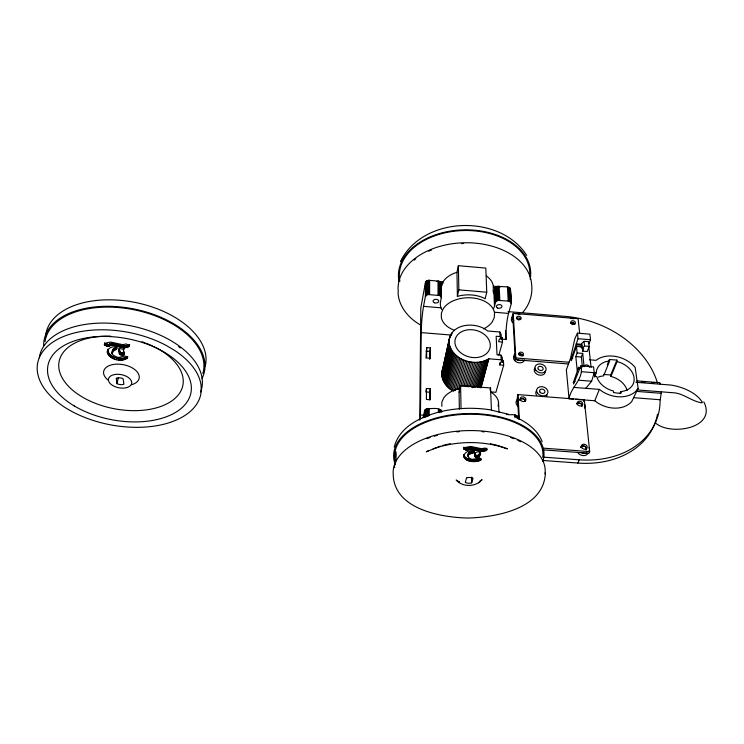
<?xml version="1.0" encoding="UTF-8"?>
<svg xmlns="http://www.w3.org/2000/svg" width="744" height="744" viewBox="0 0 744 744"><rect width="100%" height="100%" fill="white"/><g stroke="black" fill="none" stroke-linecap="round" stroke-linejoin="round"><path stroke-width="1.12" d="M429.586 399.881L429.604 392.209L430.33 388.768L426.479 388.47L425.949 391.046M429.707 359.464L429.725 351.41L430.432 347.913L426.684 347.606L425.959 358.013M430.33 388.768L430.302 399.751L426.424 399.454L426.479 388.47M430.432 347.913L430.404 358.283L426.638 357.976L426.684 347.606M419.728 420.165L420.806 307.96L425.456 282.469L426.182 281.26L428.656 280.283L438.96 281.158L440.987 282.515L440.867 285.659M441.694 309.588L440.848 307.365A27.286 17.893 -1.6 0 1 440.569 301.553L441.313 297.2L439.871 295.545L427.651 294.522L425.373 296.512L423.55 306.351A18.926 1.665 -85.3 0 0 421.197 332.605L420.444 414.994A20.097 1.869 -85.7 0 0 420.49 418.798M427.093 416.491L427.121 408.596C431.576 409.07 440.029 406.689 441.945 411.823M427.651 294.522L427.716 280.46M428.126 416.333L428.163 408.428M428.609 294.345L428.656 280.283M429.214 415.199L429.232 408.428M429.595 294.345L429.641 280.283M424.61 417.263L424.657 410.502L427.121 408.596M425.373 296.512L425.456 282.469M424.88 416.659L424.917 409.898M425.615 295.88L425.708 281.827M425.401 417.245L425.447 409.349M426.107 295.312L426.182 281.26M426.163 416.807L426.2 408.912M426.796 294.847L426.87 280.795M394.441 467.455L394.971 453.068A8.361 1.051 -83.8 0 1 396.18 454.259A8.361 1.051 -83.8 0 1 395.148 464.814M545.371 472.449C544.543 508.933 495.811 517.322 467.623 518.047C440.383 517.34 393.371 509.073 393.195 473.677A76.028 41.05 -0.8 0 1 470.766 430.562A76.028 41.05 -0.8 0 1 545.008 473.835M501.465 360.384L503.428 360.542L503.66 365.239L499.726 364.932L500.517 362.123L502.488 362.282L501.177 359.798L488.752 358.803C474.542 367.666 450.511 359.454 448.976 341.598C450.194 323.175 475.9 321.064 487.664 331.015L499.847 332.01L501.14 334.521L501.363 339.078L500.061 336.567L499.847 332.01M459.783 358.022L452.138 390.423C444.8 386.22 439.295 376.827 442.968 368.503M107.248 352.014C107.285 348.294 113.739 344.956 116.241 347.959C117.245 351.084 105.722 351.884 115.841 356.599C119.97 359.482 123.95 353.726 127.522 357.353C123.011 363.565 104.727 359.175 107.787 349.224C108.085 357.669 120.435 360.282 127.001 356.99L126.62 358.748M104.383 344.686L107.945 346.304L112.307 345.179L123.941 347.708L127.364 347.29L129.447 345.876L126.285 343.942L122.769 344.667L110.54 342.082L106.206 342.947L104.383 344.686L104.802 342.919M394.571 467.585L394.608 467.055M493.523 293.183A27.007 17.968 -1.7 0 0 493.876 292.029L495.104 287.714L497.206 286.356L507.436 286.886L510.291 288.393L511.249 303.71L508.571 313.419A18.814 3.088 -85.2 0 0 506.032 339.515L499.419 338.92L498.647 341.747L502.516 342.063L502.293 337.516L501.679 339.701M511.249 303.71L510.496 289.016M517.778 417.598C517.108 412.929 509.417 415.598 506.543 414.343M124.071 354.172L123.067 349.076L119.886 348.592L118.742 349.113L119.682 354.442L123.746 354.888L124.462 352.414L123.867 353.205L120.314 352.833L119.282 348.452L118.882 350.219M463.735 456.305C464.098 451.999 470.524 449.562 473.937 450.976C475.193 454.519 464.935 452.91 468.98 457.765C472.598 461.708 477.304 456.556 480.866 458.964C482.475 460.778 476.811 461.159 475.667 461.494C470.989 462.043 463.112 460.676 463.698 454.519L463.996 457.383M493.142 291.964L493.346 286.217A26.235 17.475 -1.7 0 0 486.353 275.94M498.201 406.363L498.508 401.993A28.505 16.731 -1.2 0 0 490.966 392.19M423.122 417.803L424.657 410.502M456.965 272.323L458.369 265.72L485.813 268.082L486.762 292.225L485.144 298.744L484.725 298.493A26.71 17.345 -1.6 0 0 457.913 296.242L457.393 296.419L456.965 272.323L454.342 273.206A26.235 17.475 -1.7 0 0 443.024 281.883L436.737 281.409M468.097 456.007L468.85 452.668L474.095 450.529M127.382 358.245L127.763 356.488M127.364 347.29L127.754 345.523L129.084 344.918L128.693 346.685M124.787 359.529L125.169 357.771M128.061 347.02L128.452 345.253M125.745 359.175L126.136 357.427M129.233 346.304L129.623 344.537M457.393 296.419L458.825 289.862L458.369 265.72M441.983 371.888L449.729 336.883M441.843 373.07L450.167 335.767M123.141 355L123.532 353.233M117.003 383.644L116.204 378.296L116.743 378.073A5.868 3.32 10.7 0 1 122.537 378.473L123.16 378.826L123.913 384.174L123.383 384.388A5.868 3.32 10.7 0 1 117.617 383.951L117.003 383.644L118.25 378.008M124.89 347.699L125.28 345.941L127.754 345.523M123.476 354.962L123.867 353.205M122.63 359.994L123.02 358.236M123.746 354.888L124.397 351.959M123.95 354.776L124.481 352.6M125.783 347.634L126.164 345.867M123.746 359.808L124.127 358.05M126.601 347.495L126.992 345.728M441.797 374.26L448.976 341.598M441.852 375.46L449.041 342.817M450.306 337.478L451.05 334.093M442.001 376.669L449.209 344.035M451.524 334.912L452.027 332.652M442.252 377.868L449.478 345.263M120.575 354.795L120.965 353.037M120.974 354.86L121.365 353.102M122.927 347.643L123.318 345.886L125.28 345.941M120.23 360.124L120.621 358.366M121.402 354.907L121.793 353.149M121.867 354.944L122.258 353.186M122.323 354.981L122.713 353.214M123.495 349.996L123.885 348.229M123.941 347.708L124.332 345.941M121.458 360.105L121.849 358.348M122.751 355L123.141 353.242M123.578 350.582L123.969 348.824M442.606 379.068L449.841 346.472M443.043 380.258L450.306 347.681M118.994 350.991L119.384 349.224M119.114 351.838L119.505 350.071M119.226 352.656L119.626 350.898M120.463 347.271L120.863 345.514L123.318 345.886M119.328 353.344L119.719 351.587M119.393 353.809L119.784 352.052M119.421 353.986L119.812 352.228M119.514 354.237L119.905 352.479M119.682 354.442L120.082 352.675M121.309 347.429L121.7 345.672M118.808 360.031L119.198 358.283M119.923 354.59L120.314 352.833M120.221 354.711L120.621 352.944M122.109 347.55L122.5 345.793M443.629 381.421L450.911 348.862M444.214 382.583L451.524 350.043M117.608 346.574L118.008 344.807C115.218 343.998 109.322 341.347 108.931 346.267M118.621 346.853L119.021 345.086L118.008 344.807M116.641 359.687L117.031 357.938M119.57 347.085L119.97 345.318L119.021 345.086M444.931 383.699L452.268 351.177M114.418 349.968L114.818 348.211L116.78 347.792L116.38 349.55M115.367 345.904L115.766 344.137M112.697 358.348L113.097 356.59M115.255 349.754L115.655 347.997M116.529 346.258L116.929 344.491M116.045 349.643L116.445 347.876M116.603 349.42L117.115 347.476M114.585 359.12L114.985 357.362M445.73 384.797L453.105 352.293M446.614 385.848L454.035 353.363M113.237 345.318L113.646 343.551M111.963 352.749L112.623 349.838L114.818 348.211M111.014 357.399L111.414 355.651M112.112 353.465L112.623 349.838M112.577 351.103L112.976 349.336M113.069 350.657L113.469 348.889M114.251 345.56L114.65 343.793M113.683 350.275L114.083 348.518M447.581 386.861L455.04 354.395M108.447 355.111L108.856 353.353M110.744 345.169L111.154 343.403M111.47 345.123L111.879 343.356M109.582 356.32L109.991 354.562M112.307 345.179L112.716 343.412M448.613 387.838L456.119 355.381M107.945 346.304L108.354 344.537L109.508 344.37M108.233 346.351L108.643 344.584M108.494 346.36L108.903 344.593M107.294 352.554L107.703 350.796M108.726 346.341L109.136 344.574M109.275 345.876L109.684 344.109M107.666 353.828L108.075 352.07M109.628 345.542L110.047 343.784M110.121 345.309L110.54 343.542M449.729 388.749L457.272 356.32M105.62 345.653L106.029 343.895L104.876 343.319M106.057 345.802L106.029 343.895M106.318 345.886L106.476 344.035M106.55 345.951L106.736 344.119M107.08 344.221L106.662 345.988L106.848 344.156M106.996 346.081L107.192 344.249M107.117 346.109L107.303 344.286M107.331 346.165L107.527 344.342M107.648 346.239L108.354 344.537M450.901 389.614L458.499 357.204M543.185 460.499L577.883 463.047L579.232 459.792A90.554 69.173 20.1 0 0 660.095 400.718L661.425 391.828M104.458 345.086L104.792 343.133M104.634 345.244L105.053 343.477M104.895 345.393L105.313 343.626M105.23 345.523L105.639 343.756M453.422 391.167L461.122 358.785M455.03 390.74L462.508 359.482M456.956 389.121L463.949 360.105M458.378 389.661L465.418 360.663M459.364 409.172L459.067 391.949L460.61 385.625L490.547 387.959L491.412 409.832M460.378 387.903L466.925 361.147M462.415 386.062L468.46 361.547M463.921 386.387L470.013 361.872M465.437 386.62L471.575 362.123M466.962 386.778L473.138 362.291M468.488 386.861L474.7 362.375M469.994 386.861L476.253 362.375M471.491 386.778L477.788 362.291M472.682 387.726L479.303 362.133M493.681 308.342A27.286 17.893 -1.6 0 0 494.5 306.063L495.746 301.766L497.876 300.409L509.147 301.106L511.305 303.068M474.123 387.475L480.782 361.891M475.528 387.159L482.233 361.565M476.895 386.759L483.637 361.166M477.918 387.401L484.995 360.691M479.183 386.852L486.288 360.143M480.094 387.345L487.534 359.529M480.94 387.773L488.706 358.841M480.977 387.745L488.752 358.803M498.861 355.176L502.516 342.063M489.961 390.061L490.547 387.959M579.678 333.61L578.107 318.739L513.23 313.345L512.728 315.112L515.313 359.715L568.342 363.965M503.66 365.239L495.885 392.311L491.477 391.967M475.063 455.189L478.82 455.347L480.019 451.841L480.075 453.626M479.21 456.63C484.539 450.511 472.961 450.12 474.895 456.314C475.351 458.025 480.819 457.951 479.155 454.844M467.148 477.722L466.553 477.908L465.288 482.391L465.763 482.642A5.394 2.883 -0.8 0 0 471.082 483.023L471.668 482.847L472.97 478.373L472.496 478.113M573.531 399.128L569.058 398.775C570.797 386.75 584.365 378.863 580.859 365.862L593.572 366.885L594.233 372.725L591.629 381.235L585.779 388.331M515.313 359.715L515.834 357.976L513.23 313.345M441.238 287.584L443.024 281.883M394.208 447.116C399.435 426.452 421.42 416.528 440.271 411.72M543.278 449.86L588.988 453.254L589.694 451.599L584.3 399.751L517.964 394.59L517.424 396.31L518.763 419.356M582.003 346.862L576.461 346.406L571.29 360.719L571.141 359.213L578.042 338.715L577.456 333.135L589.88 334.158L590.513 339.738L588.978 343.821M580.85 367.508L578.6 367.331L577.26 370.921L575.809 356.571L577.13 352.954L576.461 346.406M581.073 347.448L581.845 345.346L576.302 344.891M582.654 351.149L583.677 348.359L582.143 348.229L581.641 343.505L584.031 341.31L588.653 341.682L589.183 346.416L587.267 351.521L582.654 351.149L582.245 347.364M582.403 366.95L581.362 357.018L582.701 353.409L577.13 352.954M580.859 365.862L573.559 384.006L573.41 382.453L578.6 367.331M583.64 401.453L584.3 399.751M594.633 377.041L596.288 372.632A19.549 14.592 21.7 0 1 608.536 361.11L609.606 361.026L609.42 359.501L616.878 360.105L617.074 361.621L610.926 376.501L612.033 376.762A19.214 14.508 22 0 1 627.136 390.368M607.271 364.83L609.42 359.501M609.606 361.026L603.589 375.925L602.528 376.008A19.214 14.508 22 0 0 598.269 377.143M575.763 399.296L594.754 400.774L599.376 389.391L601.859 391.223A26.003 19.409 21.7 0 0 636.845 390.182L638.138 388.387L635.153 367.397L633.358 365.425A26.003 19.409 21.7 0 0 598.083 358.943L596.028 360.338L589.369 359.798M610.926 376.501L610.74 374.995L616.878 360.105M620.05 393.613L620.961 391.521L622.049 391.428A19.549 14.592 21.7 0 0 634.065 377.729A19.549 14.592 21.7 0 0 618.19 361.891L617.074 361.621M638.138 388.387L631.758 401.5A25.659 19.325 21.9 0 1 597.2 402.588L594.754 400.774M400.421 261.6C422.406 216.03 499.81 213.23 526.724 255.387M577.456 333.135L574.759 338.939L570.518 358.283L566.351 369.861L569.058 398.775M522.753 312.331C529.849 304.556 533.048 293.648 531.504 283.241A66.802 44.501 -1.6 0 0 459.95 242.953A66.802 44.501 -1.6 0 0 398.3 291.853M479.452 482.103L482.066 479.694L479.545 481.387M582.143 348.229L584.542 346.044L589.183 346.416M464.507 449.357L464.024 448.66L466.404 447.209L470.85 446.493L481.508 448.678L485.116 448.083L487.404 449.525L485.665 450.659L482.4 451.217L471.38 449.078L466.804 450.018L464.507 449.357L464.47 447.572L467.26 448.279L471.333 447.293L481.433 449.432L486.985 448.269M459.011 481.88L459.494 482.056L456.165 480.047C461.736 486.381 472.152 487.069 478.987 482.456M478.531 482.8L479.945 481.721M571.141 359.213L572.834 357.994M573.41 382.453L575.131 381.244M463.958 455.598C467.558 460.796 475.49 460.657 480.782 458.267L480.838 460.043M428.953 450.548L426.247 451.785L440.457 446.158M433.12 448.846C456.1 440.708 484.13 440.271 507.408 448.874L497.913 445.535L490.436 443.768M459.569 388.48L456.146 389.484A28.505 16.731 -1.2 0 0 443.824 397.77L441.871 402.03L441.852 406.401M459.067 391.949L459.625 391.781M442.475 445.507L450.297 443.694M440.522 411.664C456.677 407.898 473.5 407.312 489.896 409.758L508.505 414.296M603.412 374.409L610.74 374.995M543.315 457.142L579.232 459.792M543.892 448.195L589.694 451.599M420.444 414.994L423.903 415.254M578.953 380.231L591.629 381.235M637.096 389.912L672.167 392.674C683.141 392.776 691.474 401.509 702.011 402.848L702.336 402.309C696.644 392.618 682.071 386.685 670.902 385.057L635.943 382.286M636.148 391.353L661.556 393.353M573.336 387.354L599.376 389.391M633.888 397.705L660.058 399.751M425.773 391.911L429.604 392.209M575.809 356.571L581.362 357.018M502.488 362.282L502.265 357.585L500.954 355.093L497.001 354.776L496.174 336.251L500.061 336.567M515.834 357.976L568.955 362.235M425.996 351.112L429.725 351.41M578.692 368.271L580.943 368.447M596.307 372.791L594.409 372.642L594.465 374.464L594.819 376.315L596.744 376.622A19.549 14.592 21.7 0 0 612.2 390.647L613.335 390.916L613.54 392.507L617.39 393.13L621.166 393.111L620.961 391.521M581.473 371.702L594.233 372.725M636.938 380.872L659.872 382.695L660.226 384.211M641.7 381.784L645.076 382.044M651.818 382.583L654.069 382.76M578.042 338.715L590.513 339.738M576.191 343.84L581.836 344.295M421.197 332.605L451.004 335.033M508.013 311.606L565.412 316.386A90.554 69.173 20.1 0 1 657.184 382.072L657.445 383.03M423.55 306.351L440.997 307.802M494.741 312.266L508.571 313.419M493.346 286.217L499.55 286.738A6.696 4.436 -3.1 0 1 500.405 286.849M440.913 283.018L442.996 283.194M493.402 287.463L495.467 287.64M458.825 289.862L486.762 292.225M119.97 345.318L120.863 345.514M465.763 447.99L465.986 449.832M655.39 422.908C670.325 436.319 717.523 428.219 703.768 401.834M516.624 417.542C527.319 422.611 537.856 430.302 542.19 441.75M420.565 324.998C408.735 318.395 398.7 306.602 398.031 292.606M112.521 351.707L112.902 352.451M468.441 455.449L468.06 454.231M588.848 347.104L591.108 367.424M584.031 341.31L584.542 346.044M582.701 353.409L584.105 366.671M517.964 394.59L519.377 418.816M510.291 288.393L511.091 302.445M517.61 416.389L517.74 418.639M509.845 287.835L510.644 301.887M517.126 415.849L517.257 418.109M509.184 287.37L509.984 301.432M516.41 415.412L516.541 417.672M508.366 287.054L509.147 301.106M515.518 415.106L515.639 417.356M507.436 286.886L508.208 300.939M514.495 414.947L514.615 417.198M505.567 330.494L506.032 339.515M499.14 286.18L499.829 300.241M498.164 286.18L498.843 300.241M500.954 355.093L501.177 359.798M497.206 286.356L497.876 300.409M496.341 286.682L497.001 300.743M499.643 363.053L499.726 364.932M495.625 287.147L496.276 301.199M495.104 287.714L495.746 301.766M494.816 288.337L495.458 302.389M493.876 292.029L494.5 306.063M498.508 401.993L498.964 412.232M486.334 448.586L486.399 450.38M485.609 448.865L485.665 450.659M484.846 449.097L484.902 450.883M484.046 449.264L484.102 451.05M483.209 449.376L483.265 451.162M482.344 449.432L482.4 451.217M481.433 449.432L481.489 451.227M480.494 449.385L480.55 451.171M479.75 449.302L479.806 451.087M479.834 452.492L479.889 454.277M479.629 453.198L479.685 454.984M479.871 458.685L479.926 460.462M479.434 453.887L479.489 455.672M479.266 454.463L479.322 456.249M479.034 449.199L479.089 450.985M479.108 455.002L479.043 456.983M478.82 455.347L478.866 457.132M478.885 459.039L478.941 460.824M478.299 449.069L478.346 450.855M478.578 455.449L478.634 457.225M478.299 455.505L478.346 457.29M477.964 455.533L478.02 457.318M477.518 448.902L477.574 450.687M477.843 459.336L477.89 461.113M477.601 455.533L477.648 457.318M477.202 455.514L477.248 457.3M476.709 448.706L476.755 450.492M476.774 455.486L476.82 457.272M476.746 459.56L476.792 461.336M476.346 455.458L476.393 457.235M475.844 448.474L475.89 450.269M475.955 455.412L476.002 457.197M475.602 455.356L475.649 457.142M475.36 454.668L475.314 452.882L475.109 456.974M475.611 459.718L475.667 461.494M475.295 455.291L475.351 457.067M474.932 448.214L474.979 449.999M474.123 450.111L474.142 452.315M474.458 459.811L474.505 461.587M473.965 447.907L474.012 449.692M474.002 450.706L474.049 452.492M473.826 450.855L473.872 452.64M473.575 450.966L473.621 452.752M473.035 447.618L473.082 449.404M473.212 451.041L473.258 452.826M473.296 459.82L473.342 461.596M472.421 451.134L472.468 452.919M472.161 447.414L472.208 449.209M471.966 459.746L472.012 461.522M471.547 451.31L471.594 453.096M471.333 447.293L471.38 449.078M471.529 477.146L471.668 482.847M470.561 447.246L470.599 449.041M470.738 451.562L470.785 453.347M470.013 451.878L470.05 453.663M469.845 447.284L469.892 449.078M470.031 459.448L470.078 461.233M469.38 452.25L469.418 454.035M469.204 447.404L469.25 449.19M468.655 447.6L468.692 449.385M468.85 452.668L468.897 454.454M468.45 453.133L468.488 454.919M468.19 447.869L468.227 449.655M468.181 453.626L468.181 456.639M468.292 458.964L468.339 460.75M467.92 448.093L467.957 449.878M467.716 448.195L467.753 449.99M467.492 448.26L467.539 450.046M467.26 448.279L467.306 450.064M467.018 448.269L467.055 450.055M466.767 448.232L466.804 450.018M466.786 458.313L466.823 460.099M466.507 448.176L466.544 449.962M466.237 448.111L466.274 449.897M466.051 448.065L466.088 449.85M465.67 447.962L465.8 449.776M465.577 447.935L465.614 449.72M465.381 447.869L465.512 449.692M465.539 457.523L465.577 459.299M465.167 447.804L465.205 449.59M464.795 447.683L464.833 449.469M464.582 456.611L464.619 458.388M464.209 447.46L464.247 449.246M464.014 447.339L464.051 449.125M463.912 447.2L463.94 448.995M460.61 385.625L461.038 408.651M441.238 283.148L441.313 297.851M440.987 282.515L441.062 296.568M440.495 281.948L440.569 296M441.136 410.046L441.155 412.306M439.806 281.483L439.871 295.545M440.383 409.609L440.392 411.86M438.96 281.158L439.016 295.219M439.453 409.293L439.462 412.678M438.011 280.99L438.058 295.052M438.421 409.135L438.43 412.52M517.926 406.215A5.859 4.594 18.1 0 1 516.68 400.449M588.002 453.449A6.064 4.79 23.3 0 1 583.166 455.579A6.064 4.79 23.3 0 1 577.828 452.687M580.869 447.562A2.837 2.241 23.3 0 1 584.412 446.298A2.837 2.241 23.3 0 1 586.077 449.711M545.38 371.163A5.72 4.371 18 0 1 538.665 374.957A5.72 4.371 18 0 1 534.787 368.085M524.52 359.984A5.664 4.325 16.6 0 1 517.192 362.347A5.664 4.325 16.6 0 1 514.132 355.818M513.1 322.868A5.506 4.101 15.5 0 1 511.946 317.734M536.74 395.492A5.812 4.51 18.9 0 1 536.405 390.851M547.072 395.185A5.812 4.51 18.9 0 1 546.598 396.254M573.475 322.515A2.576 1.888 18 0 1 571.801 324.254M584.654 404.522A5.887 4.538 21.2 0 1 584.459 408.056M576.851 404.029A2.753 2.12 21.2 0 1 580.087 403.36A2.753 2.12 21.2 0 1 581.901 406.084M513.769 320.524A5.524 4.101 15.5 0 1 512.616 315.382M515.787 313.708A5.524 4.101 15.5 0 1 519.917 314.47M519.963 318.079A2.576 1.916 15.5 0 1 518.205 319.818M522.809 360.17A5.682 4.334 16.6 0 1 517.21 359.724M516.011 358.924A5.682 4.334 16.6 0 1 514.811 353.493M570.546 318.125A5.524 4.055 18 0 1 573.289 318.906M518.977 354.051A2.651 2.018 16.6 0 1 522.251 355.762M517.666 402.895A5.868 4.604 18.1 0 1 518.252 397.277M519.889 400.151A2.744 2.148 18.1 0 1 522.734 398.765A2.744 2.148 18.1 0 1 525.199 401.128M586.96 452.929A6.082 4.799 23.3 0 1 581.064 452.492M589.118 447.497A6.082 4.799 23.3 0 1 588.923 451.255M584.356 366.318A2.697 2.027 20.1 0 1 587.053 365.006A2.697 2.027 20.1 0 1 589.555 367.276M656.431 418.779A90.201 69.071 20.2 0 1 577.883 463.056M657.491 414.334A90.201 69.071 20.2 0 1 656.729 417.682M399.035 281.585A66.151 44.649 -1.6 0 1 464.312 229.84A66.151 44.649 -1.6 0 1 530.165 279.195M414.176 260.112A65.881 43.887 -1.6 0 1 415.831 258.81M428.702 251.23A65.881 43.887 -1.6 0 1 431.557 250.003M461.42 243.586A65.881 43.887 -1.6 0 1 463.679 243.493M399.891 281.334A65.249 44.036 -1.6 0 1 462.322 230.566A65.249 44.036 -1.6 0 1 529.672 276.284M394.58 462.433A75.2 41.459 -0.9 0 1 469.39 413.534A75.2 41.459 -0.9 0 1 542.832 461.494M394.664 457.123A74.168 40.883 -0.9 0 1 470.32 414.203A74.168 40.883 -0.9 0 1 542.757 457.225M426.907 438.672A74.986 40.483 -0.8 0 1 430.134 437.509M434.217 436.217A74.986 40.483 -0.8 0 1 437.277 435.361M456.881 431.864A74.986 40.483 -0.8 0 1 459.15 431.659M482.01 431.659A74.986 40.483 -0.8 0 1 484.27 431.864M510.654 437.528A74.986 40.483 -0.8 0 1 513.806 438.69M517.815 440.364A74.986 40.483 -0.8 0 1 520.67 441.722M467.158 477.685A5.394 2.883 -0.8 0 1 472.505 478.076M483.507 328.913A26.765 17.335 -1.6 0 0 492.221 321.919L494.276 317.586L494.546 313.057A26.765 17.335 -1.6 0 0 487.432 302.92L484.837 301.385A26.765 17.335 -1.6 0 0 457.969 299.135L454.761 300.185A26.765 17.335 -1.6 0 0 443.21 308.788L441.378 313.205L441.369 317.725A26.765 17.335 -1.6 0 0 454.259 330.206M471.668 387.15A28.505 16.731 -1.2 0 1 473.565 387.224M45.496 336.995A81.319 47.7 11.2 0 1 133.12 302.045A81.319 47.7 11.2 0 1 205.214 366.336M43.645 345.514A81.691 47.579 11.1 0 1 135.045 309.188A81.691 47.579 11.1 0 1 202.052 378.454M39.302 357.808A82.649 47.244 10.8 0 1 132.348 326.142A82.649 47.244 10.8 0 1 200.648 391.958M45.059 341.57A80.566 46.919 11.1 0 1 134.199 309.802A80.566 46.919 11.1 0 1 202.861 373.497M178.662 346.676A81.515 46.593 10.8 0 1 180.318 347.922M153.534 346.472A63.008 35.982 10.8 0 1 162.787 405.694A63.008 35.982 10.8 0 1 64.96 382.146A63.008 35.982 10.8 0 1 110.67 336.158M142.011 341.775A63.008 35.982 10.8 0 1 144.959 342.826M145.936 343.189A63.008 35.982 10.8 0 1 152.501 345.979M108.345 380.286A18.088 10.323 10.8 0 1 109.889 365.378A18.088 10.323 10.8 0 1 135.622 370.279A18.088 10.323 10.8 0 1 131.576 384.713M580.673 447.507A3.041 2.399 23.3 0 1 584.468 446.149A3.041 2.399 23.3 0 1 586.253 449.813M577.084 403.49A2.948 2.269 21.2 0 1 580.497 403.388A2.948 2.269 21.2 0 1 582.087 406.14M519.703 400.095A2.939 2.297 18.1 0 1 522.753 398.617A2.939 2.297 18.1 0 1 525.394 401.146M518.559 354.637A2.362 1.804 16.6 0 1 521.116 353.995A2.362 1.804 16.6 0 1 522.948 355.911M570.509 323.203A2.306 1.693 18.2 0 1 572.954 322.598A2.306 1.693 18.2 0 1 574.786 324.421M516.392 318.72A2.306 1.711 15.6 0 1 518.596 318.051A2.306 1.711 15.6 0 1 520.567 319.483M201.271 387.485L200.917 393.613A83.04 47.105 10.7 0 1 97.557 421.774A83.04 47.105 10.7 0 1 44.91 348.936A83.04 47.105 10.7 0 1 166.033 345.346L174.738 350.489A83.04 47.105 10.7 0 1 201.271 387.485M460.48 352.572A17.912 13.699 13.7 0 0 489.831 348.499A17.912 13.699 13.7 0 0 467.474 329.88A17.912 13.699 13.7 0 0 460.48 352.572M434.487 302.771A2.827 1.86 -0.2 0 0 438.728 301.153A2.827 1.86 -0.2 0 0 434.487 299.544A2.827 1.86 -0.2 0 0 434.487 302.771M497.624 308.035A2.818 1.841 -3 0 0 501.958 306.435A2.818 1.841 -3 0 0 497.838 304.845A2.818 1.841 -3 0 0 497.624 308.035M537.521 393.241A5.831 4.51 18.8 0 0 547.379 393.985A5.831 4.51 18.8 0 0 541.902 386.648A5.831 4.51 18.8 0 0 537.521 393.241M540.051 392.19A2.716 2.102 18.8 0 0 544.654 392.544A2.716 2.102 18.8 0 0 542.106 389.112A2.716 2.102 18.8 0 0 540.051 392.19M538.358 369.294A2.678 2.037 18 0 0 542.897 369.647A2.678 2.037 18 0 0 540.386 366.318A2.678 2.037 18 0 0 538.358 369.294M535.875 370.307A5.729 4.371 18 0 0 545.575 371.061A5.729 4.371 18 0 0 540.191 363.928A5.729 4.371 18 0 0 535.875 370.307M74.233 405.926A72.773 41.264 10.7 0 0 190.483 394.711A72.773 41.264 10.7 0 0 93.614 336.93A72.773 41.264 10.7 0 0 74.233 405.926M112.484 385.401A11.811 6.696 10.7 0 0 131.539 383.895A11.811 6.696 10.7 0 0 116.157 374.334A11.811 6.696 10.7 0 0 112.484 385.401M520.642 400.207A2.939 2.306 18.1 0 0 525.636 400.588A2.939 2.306 18.1 0 0 522.92 396.85A2.939 2.306 18.1 0 0 520.642 400.207M577.577 404.615A2.948 2.269 21.2 0 0 582.533 404.987A2.948 2.269 21.2 0 0 579.688 401.258A2.948 2.269 21.2 0 0 577.577 404.615M581.845 447.776A3.05 2.399 23.2 0 0 586.942 448.158A3.05 2.399 23.2 0 0 584.012 444.214A3.05 2.399 23.2 0 0 581.845 447.776M519.2 354.749A2.372 1.804 16.6 0 0 523.227 355.065A2.372 1.804 16.6 0 0 521.042 352.135A2.372 1.804 16.6 0 0 519.2 354.749M517.396 319.102A2.306 1.711 15.6 0 0 521.135 318.627A2.306 1.711 15.6 0 0 518.224 316.247A2.306 1.711 15.6 0 0 517.396 319.102M571.29 323.203A2.316 1.693 18.1 0 0 575.186 323.528A2.316 1.693 18.1 0 0 572.973 320.738A2.316 1.693 18.1 0 0 571.29 323.203"/></g></svg>
